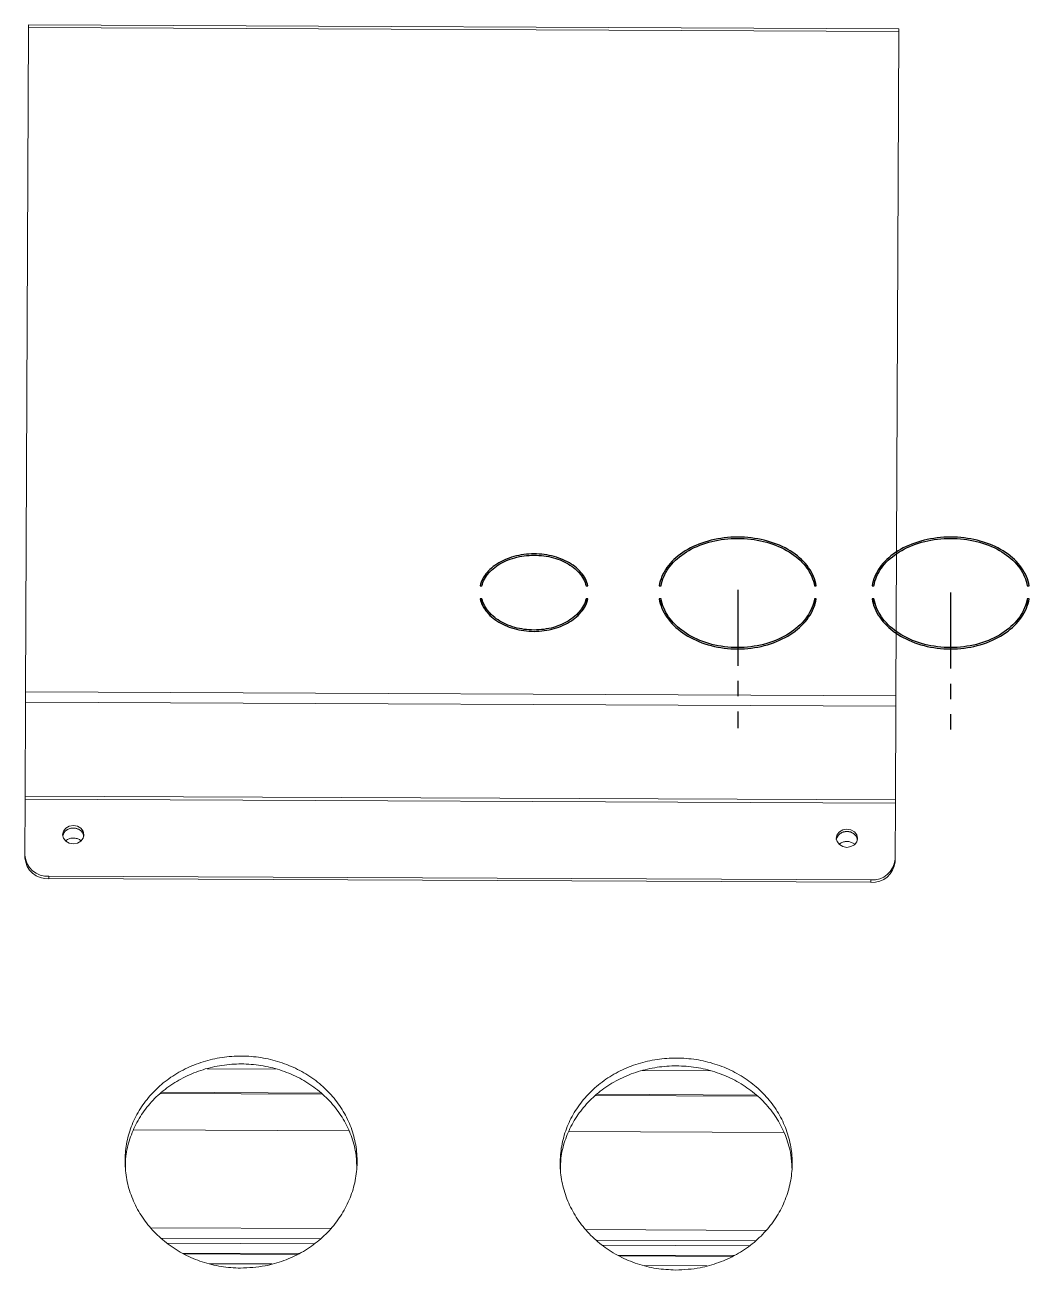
# Model space of a CAD drawing. Header units: millimetres. Extents: x -379292 to 1221486, y 92049 to 447512.
# Drawn here: x -117296.1 to -117131, y 276202.3 to 276407 of the extents above; entities that cross this region are included whole.
import ezdxf

# ---------------------------------------------------------------- set-up
doc = ezdxf.new("R2010")
doc.units = ezdxf.units.MM
doc.linetypes.add('CENTER', pattern=[2, 1.25, -0.25, 0.25, -0.25])
for name, color, linetype, lineweight in [('_Systemair', 3, 'Continuous', 30), ('_Systemair Ventilation Equipments', 7, 'Continuous', 30), ('Aironn-DEF', 7, 'Continuous', 0), ('Aironn-THF', 7, 'Continuous', 0)]:
    doc.layers.add(name, color=color, linetype=linetype, lineweight=lineweight)
doc.layers.add('AIRONN ZONLAMA', color=4, linetype='Continuous')

# ---------------------------------------------------------------- blocks, each defined once
blk = doc.blocks.new('AXC 1000 L')
at = {"layer": '_Systemair Ventilation Equipments', "color": 7, "linetype": 'Continuous'}
for p, q in [((10021.726, 3716.721), (10021.775, 3716.739)), ((10021.775, 3716.739), (10021.825, 3716.756)), ((10021.837, 3716.737), (10021.788, 3716.721)), ((10021.825, 3716.756), (10021.875, 3716.771)), ((10021.887, 3716.752), (10021.837, 3716.737)), ((10021.875, 3716.771), (10021.927, 3716.785)), ((10021.938, 3716.765), (10021.887, 3716.752)), ((10021.927, 3716.785), (10021.98, 3716.797)), ((10021.99, 3716.777), (10021.938, 3716.765)), ((10021.98, 3716.797), (10022.033, 3716.807)), ((10022.042, 3716.788), (10021.99, 3716.777)), ((10022.033, 3716.807), (10022.087, 3716.816)), ((10022.095, 3716.796), (10022.042, 3716.788)), ((10022.087, 3716.816), (10022.142, 3716.824)), ((10022.148, 3716.803), (10022.095, 3716.796)), ((10022.142, 3716.824), (10022.197, 3716.829)), ((10022.202, 3716.809), (10022.148, 3716.803)), ((10022.197, 3716.829), (10022.253, 3716.834)), ((10022.256, 3716.813), (10022.202, 3716.809)), ((10022.253, 3716.834), (10022.308, 3716.836)), ((10022.31, 3716.815), (10022.256, 3716.813)), ((10022.308, 3716.836), (10022.364, 3716.837)), ((10022.364, 3716.816), (10022.31, 3716.815)), ((10022.364, 3716.837), (10022.419, 3716.836)), ((10022.418, 3716.815), (10022.364, 3716.816)), ((10022.472, 3716.813), (10022.418, 3716.815)), ((10022.419, 3716.836), (10022.475, 3716.834)), ((10022.527, 3716.809), (10022.472, 3716.813)), ((10022.475, 3716.834), (10022.53, 3716.829)), ((10022.58, 3716.803), (10022.527, 3716.809)), ((10022.53, 3716.829), (10022.585, 3716.824)), ((10022.634, 3716.796), (10022.58, 3716.803)), ((10022.585, 3716.824), (10022.64, 3716.816)), ((10022.687, 3716.787), (10022.634, 3716.796)), ((10022.64, 3716.816), (10022.694, 3716.807)), ((10022.739, 3716.777), (10022.687, 3716.787)), ((10022.694, 3716.807), (10022.748, 3716.797)), ((10022.79, 3716.765), (10022.739, 3716.777)), ((10022.748, 3716.797), (10022.8, 3716.785)), ((10022.841, 3716.752), (10022.79, 3716.765)), ((10022.8, 3716.785), (10022.852, 3716.771)), ((10022.89, 3716.737), (10022.841, 3716.752)), ((10022.852, 3716.771), (10022.904, 3716.756)), ((10022.939, 3716.721), (10022.89, 3716.737)), ((10022.904, 3716.756), (10022.954, 3716.739)), ((10022.954, 3716.739), (10023.003, 3716.721)), ((10025.226, 3716.721), (10025.275, 3716.739)), ((10025.275, 3716.739), (10025.325, 3716.756)), ((10025.337, 3716.737), (10025.288, 3716.721)), ((10025.325, 3716.756), (10025.375, 3716.771)), ((10025.387, 3716.752), (10025.337, 3716.737)), ((10025.375, 3716.771), (10025.427, 3716.785)), ((10025.438, 3716.765), (10025.387, 3716.752)), ((10025.427, 3716.785), (10025.48, 3716.797)), ((10025.49, 3716.777), (10025.438, 3716.765)), ((10025.48, 3716.797), (10025.533, 3716.807)), ((10025.542, 3716.788), (10025.49, 3716.777)), ((10025.533, 3716.807), (10025.587, 3716.816)), ((10025.595, 3716.796), (10025.542, 3716.788)), ((10025.587, 3716.816), (10025.642, 3716.824)), ((10025.648, 3716.803), (10025.595, 3716.796)), ((10025.642, 3716.824), (10025.697, 3716.829)), ((10025.702, 3716.809), (10025.648, 3716.803)), ((10025.697, 3716.829), (10025.753, 3716.834)), ((10025.756, 3716.813), (10025.702, 3716.809)), ((10025.753, 3716.834), (10025.808, 3716.836)), ((10025.81, 3716.815), (10025.756, 3716.813)), ((10025.808, 3716.836), (10025.864, 3716.837)), ((10025.864, 3716.816), (10025.81, 3716.815)), ((10025.864, 3716.837), (10025.919, 3716.836)), ((10025.918, 3716.815), (10025.864, 3716.816)), ((10025.972, 3716.813), (10025.918, 3716.815)), ((10025.919, 3716.836), (10025.975, 3716.834)), ((10026.027, 3716.809), (10025.972, 3716.813)), ((10025.975, 3716.834), (10026.03, 3716.829)), ((10026.08, 3716.803), (10026.027, 3716.809)), ((10026.03, 3716.829), (10026.085, 3716.824)), ((10026.134, 3716.796), (10026.08, 3716.803)), ((10026.085, 3716.824), (10026.14, 3716.816)), ((10026.187, 3716.787), (10026.134, 3716.796)), ((10026.14, 3716.816), (10026.194, 3716.807)), ((10026.239, 3716.777), (10026.187, 3716.787)), ((10026.194, 3716.807), (10026.248, 3716.797)), ((10026.29, 3716.765), (10026.239, 3716.777)), ((10026.248, 3716.797), (10026.3, 3716.785)), ((10026.341, 3716.752), (10026.29, 3716.765)), ((10026.3, 3716.785), (10026.352, 3716.771)), ((10026.39, 3716.737), (10026.341, 3716.752)), ((10026.352, 3716.771), (10026.404, 3716.756)), ((10026.439, 3716.721), (10026.39, 3716.737)), ((10026.404, 3716.756), (10026.454, 3716.739)), ((10026.454, 3716.739), (10026.503, 3716.721)), ((10021.347, 3716.497), (10021.383, 3716.527)), ((10021.383, 3716.527), (10021.42, 3716.556)), ((10021.443, 3716.542), (10021.406, 3716.515)), ((10021.42, 3716.556), (10021.459, 3716.583)), ((10021.481, 3716.569), (10021.443, 3716.542)), ((10021.459, 3716.583), (10021.5, 3716.609)), ((10021.521, 3716.595), (10021.481, 3716.569)), ((10021.5, 3716.609), (10021.542, 3716.634)), ((10021.562, 3716.619), (10021.521, 3716.595)), ((10021.542, 3716.634), (10021.585, 3716.658)), ((10021.605, 3716.642), (10021.562, 3716.619)), ((10021.585, 3716.658), (10021.631, 3716.68)), ((10021.649, 3716.664), (10021.605, 3716.642)), ((10021.631, 3716.68), (10021.678, 3716.702)), ((10021.694, 3716.684), (10021.649, 3716.664)), ((10021.678, 3716.702), (10021.726, 3716.721)), ((10021.741, 3716.703), (10021.694, 3716.684)), ((10021.788, 3716.721), (10021.741, 3716.703)), ((10022.987, 3716.703), (10022.939, 3716.721)), ((10023.034, 3716.684), (10022.987, 3716.703)), ((10023.003, 3716.721), (10023.051, 3716.701)), ((10023.079, 3716.664), (10023.034, 3716.684)), ((10023.051, 3716.701), (10023.097, 3716.681)), ((10023.123, 3716.642), (10023.079, 3716.664)), ((10023.097, 3716.681), (10023.142, 3716.658)), ((10023.166, 3716.619), (10023.123, 3716.642)), ((10023.142, 3716.658), (10023.186, 3716.635)), ((10023.207, 3716.595), (10023.166, 3716.619)), ((10023.186, 3716.635), (10023.228, 3716.61)), ((10023.247, 3716.569), (10023.207, 3716.595)), ((10023.228, 3716.61), (10023.269, 3716.583)), ((10023.285, 3716.542), (10023.247, 3716.569)), ((10023.269, 3716.583), (10023.308, 3716.556)), ((10023.321, 3716.514), (10023.285, 3716.542)), ((10023.308, 3716.556), (10023.345, 3716.527)), ((10023.345, 3716.527), (10023.381, 3716.498)), ((10024.847, 3716.497), (10024.883, 3716.527)), ((10024.883, 3716.527), (10024.92, 3716.556)), ((10024.943, 3716.542), (10024.906, 3716.515)), ((10024.92, 3716.556), (10024.959, 3716.583)), ((10024.981, 3716.569), (10024.943, 3716.542)), ((10024.959, 3716.583), (10025, 3716.609)), ((10025.021, 3716.595), (10024.981, 3716.569)), ((10025, 3716.609), (10025.042, 3716.634)), ((10025.062, 3716.619), (10025.021, 3716.595)), ((10025.042, 3716.634), (10025.085, 3716.658)), ((10025.105, 3716.642), (10025.062, 3716.619)), ((10025.085, 3716.658), (10025.131, 3716.68)), ((10025.149, 3716.664), (10025.105, 3716.642)), ((10025.131, 3716.68), (10025.178, 3716.702)), ((10025.194, 3716.684), (10025.149, 3716.664)), ((10025.178, 3716.702), (10025.226, 3716.721)), ((10025.241, 3716.703), (10025.194, 3716.684)), ((10025.288, 3716.721), (10025.241, 3716.703)), ((10026.487, 3716.703), (10026.439, 3716.721)), ((10026.534, 3716.684), (10026.487, 3716.703)), ((10026.503, 3716.721), (10026.551, 3716.701)), ((10026.579, 3716.664), (10026.534, 3716.684)), ((10026.551, 3716.701), (10026.597, 3716.681)), ((10026.623, 3716.642), (10026.579, 3716.664)), ((10026.597, 3716.681), (10026.642, 3716.658)), ((10026.666, 3716.619), (10026.623, 3716.642)), ((10026.642, 3716.658), (10026.686, 3716.635)), ((10026.707, 3716.595), (10026.666, 3716.619)), ((10026.686, 3716.635), (10026.728, 3716.61)), ((10026.747, 3716.569), (10026.707, 3716.595)), ((10026.728, 3716.61), (10026.769, 3716.583)), ((10026.785, 3716.542), (10026.747, 3716.569)), ((10026.769, 3716.583), (10026.808, 3716.556)), ((10026.821, 3716.514), (10026.785, 3716.542)), ((10026.808, 3716.556), (10026.845, 3716.527)), ((10026.845, 3716.527), (10026.881, 3716.498)), ((10028.885, 3716.517), (10028.924, 3716.527)), ((10028.924, 3716.527), (10028.964, 3716.536)), ((10028.964, 3716.536), (10029.005, 3716.543)), ((10029.005, 3716.543), (10029.046, 3716.549)), ((10029.052, 3716.529), (10029.013, 3716.523)), ((10029.046, 3716.549), (10029.088, 3716.554)), ((10029.092, 3716.533), (10029.052, 3716.529)), ((10029.088, 3716.554), (10029.13, 3716.557)), ((10029.133, 3716.537), (10029.092, 3716.533)), ((10029.13, 3716.557), (10029.172, 3716.559)), ((10029.173, 3716.539), (10029.133, 3716.537)), ((10029.172, 3716.559), (10029.214, 3716.56)), ((10029.214, 3716.539), (10029.173, 3716.539)), ((10029.214, 3716.56), (10029.256, 3716.559)), ((10029.255, 3716.539), (10029.214, 3716.539)), ((10029.295, 3716.537), (10029.255, 3716.539)), ((10029.256, 3716.559), (10029.298, 3716.557)), ((10029.336, 3716.533), (10029.295, 3716.537)), ((10029.298, 3716.557), (10029.34, 3716.554)), ((10029.376, 3716.529), (10029.336, 3716.533)), ((10029.34, 3716.554), (10029.382, 3716.549)), ((10029.416, 3716.523), (10029.376, 3716.529)), ((10029.382, 3716.549), (10029.423, 3716.543)), ((10029.423, 3716.543), (10029.464, 3716.536)), ((10029.464, 3716.536), (10029.504, 3716.527)), ((10029.504, 3716.527), (10029.544, 3716.517)), ((10021.174, 3716.298), (10021.198, 3716.334)), ((10021.198, 3716.334), (10021.223, 3716.368)), ((10021.227, 3716.327), (10021.203, 3716.292)), ((10021.223, 3716.368), (10021.251, 3716.402)), ((10021.252, 3716.361), (10021.227, 3716.327)), ((10021.251, 3716.402), (10021.281, 3716.434)), ((10021.279, 3716.393), (10021.252, 3716.361)), ((10021.308, 3716.425), (10021.279, 3716.393)), ((10021.281, 3716.434), (10021.313, 3716.466)), ((10021.339, 3716.456), (10021.308, 3716.425)), ((10021.313, 3716.466), (10021.347, 3716.497)), ((10021.372, 3716.486), (10021.339, 3716.456)), ((10021.406, 3716.515), (10021.372, 3716.486)), ((10023.356, 3716.485), (10023.321, 3716.514)), ((10023.389, 3716.455), (10023.356, 3716.485)), ((10023.381, 3716.498), (10023.414, 3716.467)), ((10023.421, 3716.424), (10023.389, 3716.455)), ((10023.414, 3716.467), (10023.446, 3716.435)), ((10023.45, 3716.392), (10023.421, 3716.424)), ((10023.446, 3716.435), (10023.476, 3716.403)), ((10023.477, 3716.359), (10023.45, 3716.392)), ((10023.476, 3716.403), (10023.503, 3716.369)), ((10023.502, 3716.326), (10023.477, 3716.359)), ((10023.525, 3716.292), (10023.502, 3716.326)), ((10023.503, 3716.369), (10023.529, 3716.335)), ((10023.529, 3716.335), (10023.553, 3716.299)), ((10024.674, 3716.298), (10024.698, 3716.334)), ((10024.698, 3716.334), (10024.723, 3716.368)), ((10024.727, 3716.327), (10024.703, 3716.292)), ((10024.723, 3716.368), (10024.751, 3716.402)), ((10024.752, 3716.361), (10024.727, 3716.327)), ((10024.751, 3716.402), (10024.781, 3716.434)), ((10024.779, 3716.393), (10024.752, 3716.361)), ((10024.808, 3716.425), (10024.779, 3716.393)), ((10024.781, 3716.434), (10024.813, 3716.466)), ((10024.839, 3716.456), (10024.808, 3716.425)), ((10024.813, 3716.466), (10024.847, 3716.497)), ((10024.872, 3716.486), (10024.839, 3716.456)), ((10024.906, 3716.515), (10024.872, 3716.486)), ((10026.856, 3716.485), (10026.821, 3716.514)), ((10026.889, 3716.455), (10026.856, 3716.485)), ((10026.881, 3716.498), (10026.914, 3716.467)), ((10026.921, 3716.424), (10026.889, 3716.455)), ((10026.914, 3716.467), (10026.946, 3716.435)), ((10026.95, 3716.392), (10026.921, 3716.424)), ((10026.946, 3716.435), (10026.976, 3716.403)), ((10026.977, 3716.359), (10026.95, 3716.392)), ((10026.976, 3716.403), (10027.003, 3716.369)), ((10027.002, 3716.326), (10026.977, 3716.359)), ((10027.025, 3716.292), (10027.002, 3716.326)), ((10027.003, 3716.369), (10027.029, 3716.335)), ((10027.029, 3716.335), (10027.053, 3716.299)), ((10028.49, 3716.306), (10028.516, 3716.329)), ((10028.516, 3716.329), (10028.543, 3716.351)), ((10028.567, 3716.338), (10028.54, 3716.317)), ((10028.543, 3716.351), (10028.572, 3716.373)), ((10028.594, 3716.359), (10028.567, 3716.338)), ((10028.572, 3716.373), (10028.602, 3716.393)), ((10028.623, 3716.378), (10028.594, 3716.359)), ((10028.602, 3716.393), (10028.633, 3716.412)), ((10028.654, 3716.397), (10028.623, 3716.378)), ((10028.633, 3716.412), (10028.666, 3716.431)), ((10028.685, 3716.415), (10028.654, 3716.397)), ((10028.666, 3716.431), (10028.7, 3716.448)), ((10028.718, 3716.431), (10028.685, 3716.415)), ((10028.7, 3716.448), (10028.735, 3716.464)), ((10028.751, 3716.447), (10028.718, 3716.431)), ((10028.735, 3716.464), (10028.771, 3716.479)), ((10028.786, 3716.461), (10028.751, 3716.447)), ((10028.771, 3716.479), (10028.808, 3716.493)), ((10028.822, 3716.474), (10028.786, 3716.461)), ((10028.808, 3716.493), (10028.846, 3716.506)), ((10028.858, 3716.486), (10028.822, 3716.474)), ((10028.846, 3716.506), (10028.885, 3716.517)), ((10028.896, 3716.497), (10028.858, 3716.486)), ((10028.934, 3716.507), (10028.896, 3716.497)), ((10028.973, 3716.516), (10028.934, 3716.507)), ((10029.013, 3716.523), (10028.973, 3716.516)), ((10029.455, 3716.516), (10029.416, 3716.523)), ((10029.494, 3716.507), (10029.455, 3716.516)), ((10029.532, 3716.497), (10029.494, 3716.507)), ((10029.569, 3716.487), (10029.532, 3716.497)), ((10029.544, 3716.517), (10029.583, 3716.505)), ((10029.605, 3716.475), (10029.569, 3716.487)), ((10029.583, 3716.505), (10029.621, 3716.493)), ((10029.641, 3716.461), (10029.605, 3716.475)), ((10029.621, 3716.493), (10029.658, 3716.479)), ((10029.675, 3716.447), (10029.641, 3716.461)), ((10029.658, 3716.479), (10029.694, 3716.464)), ((10029.709, 3716.432), (10029.675, 3716.447)), ((10029.694, 3716.464), (10029.729, 3716.448)), ((10029.742, 3716.415), (10029.709, 3716.432)), ((10029.729, 3716.448), (10029.762, 3716.43)), ((10029.774, 3716.397), (10029.742, 3716.415)), ((10029.762, 3716.43), (10029.795, 3716.412)), ((10029.804, 3716.379), (10029.774, 3716.397)), ((10029.795, 3716.412), (10029.827, 3716.392)), ((10029.833, 3716.359), (10029.804, 3716.379)), ((10029.827, 3716.392), (10029.857, 3716.372)), ((10029.86, 3716.339), (10029.833, 3716.359)), ((10029.857, 3716.372), (10029.885, 3716.351)), ((10029.887, 3716.317), (10029.86, 3716.339)), ((10029.885, 3716.351), (10029.913, 3716.328)), ((10029.913, 3716.328), (10029.938, 3716.305)), ((10021.09, 3716.113), (10021.102, 3716.151)), ((10021.102, 3716.151), (10021.117, 3716.188)), ((10021.117, 3716.188), (10021.134, 3716.226)), ((10021.133, 3716.149), (10021.12, 3716.111)), ((10021.147, 3716.185), (10021.133, 3716.149)), ((10021.134, 3716.226), (10021.153, 3716.263)), ((10021.164, 3716.222), (10021.147, 3716.185)), ((10021.153, 3716.263), (10021.174, 3716.298)), ((10021.182, 3716.257), (10021.164, 3716.222)), ((10021.203, 3716.292), (10021.182, 3716.257)), ((10023.546, 3716.257), (10023.525, 3716.292)), ((10023.565, 3716.221), (10023.546, 3716.257)), ((10023.553, 3716.299), (10023.574, 3716.263)), ((10023.581, 3716.185), (10023.565, 3716.221)), ((10023.574, 3716.263), (10023.594, 3716.226)), ((10023.596, 3716.148), (10023.581, 3716.185)), ((10023.594, 3716.226), (10023.611, 3716.189)), ((10023.608, 3716.111), (10023.596, 3716.148)), ((10023.611, 3716.189), (10023.625, 3716.152)), ((10023.625, 3716.152), (10023.638, 3716.113)), ((10024.59, 3716.113), (10024.602, 3716.151)), ((10024.602, 3716.151), (10024.617, 3716.188)), ((10024.617, 3716.188), (10024.634, 3716.226)), ((10024.633, 3716.149), (10024.62, 3716.111)), ((10024.647, 3716.185), (10024.633, 3716.149)), ((10024.634, 3716.226), (10024.653, 3716.263)), ((10024.664, 3716.222), (10024.647, 3716.185)), ((10024.653, 3716.263), (10024.674, 3716.298)), ((10024.682, 3716.257), (10024.664, 3716.222)), ((10024.703, 3716.292), (10024.682, 3716.257)), ((10027.046, 3716.257), (10027.025, 3716.292)), ((10027.065, 3716.221), (10027.046, 3716.257)), ((10027.053, 3716.299), (10027.074, 3716.263)), ((10027.081, 3716.185), (10027.065, 3716.221)), ((10027.074, 3716.263), (10027.094, 3716.226)), ((10027.096, 3716.148), (10027.081, 3716.185)), ((10027.094, 3716.226), (10027.111, 3716.189)), ((10027.108, 3716.111), (10027.096, 3716.148)), ((10027.111, 3716.189), (10027.125, 3716.152)), ((10027.125, 3716.152), (10027.138, 3716.113)), ((10028.344, 3716.093), (10028.356, 3716.122)), ((10028.356, 3716.122), (10028.37, 3716.15)), ((10028.37, 3716.15), (10028.385, 3716.177)), ((10028.386, 3716.119), (10028.375, 3716.091)), ((10028.385, 3716.177), (10028.403, 3716.204)), ((10028.4, 3716.146), (10028.386, 3716.119)), ((10028.415, 3716.172), (10028.4, 3716.146)), ((10028.403, 3716.204), (10028.422, 3716.231)), ((10028.432, 3716.198), (10028.415, 3716.172)), ((10028.422, 3716.231), (10028.443, 3716.256)), ((10028.45, 3716.223), (10028.432, 3716.198)), ((10028.443, 3716.256), (10028.466, 3716.281)), ((10028.471, 3716.248), (10028.45, 3716.223)), ((10028.466, 3716.281), (10028.49, 3716.306)), ((10028.492, 3716.271), (10028.471, 3716.248)), ((10028.516, 3716.294), (10028.492, 3716.271)), ((10028.54, 3716.317), (10028.516, 3716.294)), ((10029.912, 3716.295), (10029.887, 3716.317)), ((10029.935, 3716.272), (10029.912, 3716.295)), ((10029.957, 3716.248), (10029.935, 3716.272)), ((10029.938, 3716.305), (10029.962, 3716.281)), ((10029.978, 3716.223), (10029.957, 3716.248)), ((10029.962, 3716.281), (10029.985, 3716.256)), ((10029.996, 3716.198), (10029.978, 3716.223)), ((10029.985, 3716.256), (10030.006, 3716.231)), ((10030.013, 3716.172), (10029.996, 3716.198)), ((10030.006, 3716.231), (10030.025, 3716.204)), ((10030.028, 3716.145), (10030.013, 3716.172)), ((10030.025, 3716.204), (10030.042, 3716.178)), ((10030.042, 3716.118), (10030.028, 3716.145)), ((10030.042, 3716.178), (10030.058, 3716.15)), ((10030.053, 3716.091), (10030.042, 3716.118)), ((10030.058, 3716.15), (10030.071, 3716.122)), ((10030.071, 3716.122), (10030.083, 3716.094)), ((10021.073, 3716.035), (10021.08, 3716.074)), ((10021.103, 3716.035), (10021.073, 3716.035)), ((10021.08, 3716.074), (10021.09, 3716.113)), ((10021.11, 3716.074), (10021.103, 3716.035)), ((10021.12, 3716.111), (10021.11, 3716.074)), ((10023.617, 3716.073), (10023.608, 3716.111)), ((10023.625, 3716.035), (10023.617, 3716.073)), ((10023.655, 3716.035), (10023.625, 3716.035)), ((10023.638, 3716.113), (10023.648, 3716.075)), ((10023.648, 3716.075), (10023.655, 3716.035)), ((10024.573, 3716.035), (10024.58, 3716.074)), ((10024.603, 3716.035), (10024.573, 3716.035)), ((10024.58, 3716.074), (10024.59, 3716.113)), ((10024.61, 3716.074), (10024.603, 3716.035)), ((10024.62, 3716.111), (10024.61, 3716.074)), ((10027.117, 3716.073), (10027.108, 3716.111)), ((10027.125, 3716.035), (10027.117, 3716.073)), ((10027.155, 3716.035), (10027.125, 3716.035)), ((10027.138, 3716.113), (10027.148, 3716.075)), ((10027.148, 3716.075), (10027.155, 3716.035)), ((10028.327, 3716.035), (10028.335, 3716.065)), ((10028.357, 3716.035), (10028.327, 3716.035)), ((10028.335, 3716.065), (10028.344, 3716.093)), ((10028.365, 3716.064), (10028.357, 3716.035)), ((10028.375, 3716.091), (10028.365, 3716.064)), ((10030.063, 3716.063), (10030.053, 3716.091)), ((10030.071, 3716.035), (10030.063, 3716.063)), ((10030.101, 3716.035), (10030.071, 3716.035)), ((10030.083, 3716.094), (10030.093, 3716.065)), ((10030.093, 3716.065), (10030.101, 3716.035)), ((10021.073, 3715.823), (10021.103, 3715.823)), ((10021.08, 3715.784), (10021.073, 3715.823)), ((10021.09, 3715.745), (10021.08, 3715.784)), ((10021.103, 3715.706), (10021.09, 3715.745)), ((10021.103, 3715.823), (10021.103, 3715.706)), ((10021.103, 3715.823), (10021.11, 3715.785)), ((10021.117, 3715.668), (10021.103, 3715.706)), ((10021.11, 3715.785), (10021.12, 3715.747)), ((10021.12, 3715.747), (10021.132, 3715.71)), ((10021.132, 3715.71), (10021.147, 3715.672)), ((10023.581, 3715.672), (10023.595, 3715.709)), ((10023.595, 3715.709), (10023.607, 3715.747)), ((10023.607, 3715.747), (10023.617, 3715.785)), ((10023.625, 3715.707), (10023.611, 3715.668)), ((10023.617, 3715.785), (10023.625, 3715.823)), ((10023.625, 3715.706), (10023.625, 3715.823)), ((10023.625, 3715.823), (10023.655, 3715.823)), ((10023.638, 3715.745), (10023.625, 3715.707)), ((10023.648, 3715.784), (10023.638, 3715.745)), ((10023.655, 3715.823), (10023.648, 3715.784)), ((10024.573, 3715.823), (10024.603, 3715.823)), ((10024.58, 3715.784), (10024.573, 3715.823)), ((10024.59, 3715.745), (10024.58, 3715.784)), ((10024.603, 3715.706), (10024.59, 3715.745)), ((10024.603, 3715.823), (10024.603, 3715.706)), ((10024.603, 3715.823), (10024.61, 3715.785)), ((10024.617, 3715.668), (10024.603, 3715.706)), ((10024.61, 3715.785), (10024.62, 3715.747)), ((10024.62, 3715.747), (10024.632, 3715.71)), ((10024.632, 3715.71), (10024.647, 3715.672)), ((10027.081, 3715.672), (10027.095, 3715.709)), ((10027.095, 3715.709), (10027.107, 3715.747)), ((10027.107, 3715.747), (10027.117, 3715.785)), ((10027.125, 3715.707), (10027.111, 3715.668)), ((10027.117, 3715.785), (10027.125, 3715.823)), ((10027.125, 3715.706), (10027.125, 3715.823)), ((10027.125, 3715.823), (10027.155, 3715.823)), ((10027.138, 3715.745), (10027.125, 3715.707)), ((10027.148, 3715.784), (10027.138, 3715.745)), ((10027.155, 3715.823), (10027.148, 3715.784)), ((10028.327, 3715.823), (10028.357, 3715.823)), ((10028.335, 3715.794), (10028.327, 3715.823)), ((10028.345, 3715.764), (10028.335, 3715.794)), ((10028.356, 3715.736), (10028.345, 3715.764)), ((10028.37, 3715.707), (10028.356, 3715.736)), ((10028.357, 3715.823), (10028.357, 3715.735)), ((10028.357, 3715.823), (10028.365, 3715.795)), ((10028.365, 3715.795), (10028.375, 3715.767)), ((10028.386, 3715.68), (10028.37, 3715.707)), ((10028.375, 3715.767), (10028.386, 3715.739)), ((10028.386, 3715.739), (10028.4, 3715.712)), ((10028.4, 3715.712), (10028.415, 3715.685)), ((10030.013, 3715.685), (10030.028, 3715.712)), ((10030.028, 3715.712), (10030.041, 3715.739)), ((10030.041, 3715.739), (10030.053, 3715.767)), ((10030.058, 3715.708), (10030.042, 3715.68)), ((10030.053, 3715.767), (10030.063, 3715.795)), ((10030.072, 3715.736), (10030.058, 3715.708)), ((10030.063, 3715.795), (10030.071, 3715.823)), ((10030.071, 3715.735), (10030.071, 3715.823)), ((10030.071, 3715.823), (10030.101, 3715.823)), ((10030.083, 3715.765), (10030.072, 3715.736)), ((10030.093, 3715.794), (10030.083, 3715.765)), ((10030.101, 3715.823), (10030.093, 3715.794)), ((10021.134, 3715.63), (10021.117, 3715.668)), ((10021.153, 3715.593), (10021.134, 3715.63)), ((10021.147, 3715.672), (10021.163, 3715.635)), ((10021.175, 3715.556), (10021.153, 3715.593)), ((10021.163, 3715.635), (10021.182, 3715.599)), ((10021.199, 3715.52), (10021.175, 3715.556)), ((10021.182, 3715.599), (10021.203, 3715.563)), ((10021.224, 3715.484), (10021.199, 3715.52)), ((10021.203, 3715.563), (10021.226, 3715.528)), ((10021.226, 3715.528), (10021.251, 3715.494)), ((10023.476, 3715.493), (10023.501, 3715.528)), ((10023.501, 3715.528), (10023.524, 3715.563)), ((10023.53, 3715.521), (10023.504, 3715.485)), ((10023.524, 3715.563), (10023.546, 3715.599)), ((10023.553, 3715.556), (10023.53, 3715.521)), ((10023.546, 3715.599), (10023.564, 3715.635)), ((10023.575, 3715.593), (10023.553, 3715.556)), ((10023.564, 3715.635), (10023.581, 3715.672)), ((10023.594, 3715.63), (10023.575, 3715.593)), ((10023.611, 3715.668), (10023.594, 3715.63)), ((10024.634, 3715.63), (10024.617, 3715.668)), ((10024.653, 3715.593), (10024.634, 3715.63)), ((10024.647, 3715.672), (10024.663, 3715.635)), ((10024.675, 3715.556), (10024.653, 3715.593)), ((10024.663, 3715.635), (10024.682, 3715.599)), ((10024.699, 3715.52), (10024.675, 3715.556)), ((10024.682, 3715.599), (10024.703, 3715.563)), ((10024.724, 3715.484), (10024.699, 3715.52)), ((10024.703, 3715.563), (10024.726, 3715.528)), ((10024.726, 3715.528), (10024.751, 3715.494)), ((10026.976, 3715.493), (10027.001, 3715.528)), ((10027.001, 3715.528), (10027.024, 3715.563)), ((10027.03, 3715.521), (10027.004, 3715.485)), ((10027.024, 3715.563), (10027.046, 3715.599)), ((10027.053, 3715.556), (10027.03, 3715.521)), ((10027.046, 3715.599), (10027.064, 3715.635)), ((10027.075, 3715.593), (10027.053, 3715.556)), ((10027.064, 3715.635), (10027.081, 3715.672)), ((10027.094, 3715.63), (10027.075, 3715.593)), ((10027.111, 3715.668), (10027.094, 3715.63)), ((10028.403, 3715.652), (10028.386, 3715.68)), ((10028.422, 3715.626), (10028.403, 3715.652)), ((10028.415, 3715.685), (10028.432, 3715.659)), ((10028.443, 3715.6), (10028.422, 3715.626)), ((10028.432, 3715.659), (10028.45, 3715.633)), ((10028.465, 3715.574), (10028.443, 3715.6)), ((10028.45, 3715.633), (10028.471, 3715.608)), ((10028.489, 3715.55), (10028.465, 3715.574)), ((10028.471, 3715.608), (10028.493, 3715.584)), ((10028.515, 3715.526), (10028.489, 3715.55)), ((10028.493, 3715.584), (10028.516, 3715.56)), ((10028.542, 3715.504), (10028.515, 3715.526)), ((10028.516, 3715.56), (10028.541, 3715.537)), ((10028.541, 3715.537), (10028.568, 3715.515)), ((10028.57, 3715.482), (10028.542, 3715.504)), ((10028.568, 3715.515), (10028.595, 3715.494)), ((10029.834, 3715.495), (10029.861, 3715.516)), ((10029.885, 3715.503), (10029.856, 3715.481)), ((10029.861, 3715.516), (10029.888, 3715.538)), ((10029.912, 3715.526), (10029.885, 3715.503)), ((10029.888, 3715.538), (10029.912, 3715.561)), ((10029.912, 3715.561), (10029.936, 3715.584)), ((10029.938, 3715.55), (10029.912, 3715.526)), ((10029.936, 3715.584), (10029.957, 3715.608)), ((10029.963, 3715.575), (10029.938, 3715.55)), ((10029.957, 3715.608), (10029.977, 3715.633)), ((10029.985, 3715.6), (10029.963, 3715.575)), ((10029.977, 3715.633), (10029.996, 3715.659)), ((10030.006, 3715.626), (10029.985, 3715.6)), ((10029.996, 3715.659), (10030.013, 3715.685)), ((10030.025, 3715.653), (10030.006, 3715.626)), ((10030.042, 3715.68), (10030.025, 3715.653)), ((10021.252, 3715.45), (10021.224, 3715.484)), ((10021.251, 3715.494), (10021.278, 3715.461)), ((10021.282, 3715.416), (10021.252, 3715.45)), ((10021.278, 3715.461), (10021.307, 3715.428)), ((10021.313, 3715.384), (10021.282, 3715.416)), ((10021.307, 3715.428), (10021.339, 3715.396)), ((10021.347, 3715.352), (10021.313, 3715.384)), ((10021.339, 3715.396), (10021.372, 3715.365)), ((10021.382, 3715.322), (10021.347, 3715.352)), ((10021.372, 3715.365), (10021.407, 3715.334)), ((10021.42, 3715.292), (10021.382, 3715.322)), ((10021.407, 3715.334), (10021.443, 3715.306)), ((10021.443, 3715.306), (10021.481, 3715.278)), ((10023.247, 3715.278), (10023.285, 3715.306)), ((10023.285, 3715.306), (10023.322, 3715.335)), ((10023.345, 3715.321), (10023.308, 3715.292)), ((10023.322, 3715.335), (10023.356, 3715.364)), ((10023.381, 3715.352), (10023.345, 3715.321)), ((10023.356, 3715.364), (10023.389, 3715.395)), ((10023.415, 3715.384), (10023.381, 3715.352)), ((10023.389, 3715.395), (10023.42, 3715.427)), ((10023.447, 3715.417), (10023.415, 3715.384)), ((10023.42, 3715.427), (10023.449, 3715.459)), ((10023.477, 3715.451), (10023.447, 3715.417)), ((10023.449, 3715.459), (10023.476, 3715.493)), ((10023.504, 3715.485), (10023.477, 3715.451)), ((10024.752, 3715.45), (10024.724, 3715.484)), ((10024.751, 3715.494), (10024.778, 3715.461)), ((10024.782, 3715.416), (10024.752, 3715.45)), ((10024.778, 3715.461), (10024.807, 3715.428)), ((10024.813, 3715.384), (10024.782, 3715.416)), ((10024.807, 3715.428), (10024.839, 3715.396)), ((10024.847, 3715.352), (10024.813, 3715.384)), ((10024.839, 3715.396), (10024.872, 3715.365)), ((10024.882, 3715.322), (10024.847, 3715.352)), ((10024.872, 3715.365), (10024.907, 3715.334)), ((10024.92, 3715.292), (10024.882, 3715.322)), ((10024.907, 3715.334), (10024.943, 3715.306)), ((10024.943, 3715.306), (10024.981, 3715.278)), ((10026.747, 3715.278), (10026.785, 3715.306)), ((10026.785, 3715.306), (10026.822, 3715.335)), ((10026.845, 3715.321), (10026.808, 3715.292)), ((10026.822, 3715.335), (10026.856, 3715.364)), ((10026.881, 3715.352), (10026.845, 3715.321)), ((10026.856, 3715.364), (10026.889, 3715.395)), ((10026.915, 3715.384), (10026.881, 3715.352)), ((10026.889, 3715.395), (10026.92, 3715.427)), ((10026.947, 3715.417), (10026.915, 3715.384)), ((10026.92, 3715.427), (10026.949, 3715.459)), ((10026.977, 3715.451), (10026.947, 3715.417)), ((10026.949, 3715.459), (10026.976, 3715.493)), ((10027.004, 3715.485), (10026.977, 3715.451)), ((10028.6, 3715.461), (10028.57, 3715.482)), ((10028.595, 3715.494), (10028.624, 3715.474)), ((10028.632, 3715.441), (10028.6, 3715.461)), ((10028.624, 3715.474), (10028.654, 3715.455)), ((10028.665, 3715.422), (10028.632, 3715.441)), ((10028.654, 3715.455), (10028.686, 3715.437)), ((10028.698, 3715.404), (10028.665, 3715.422)), ((10028.686, 3715.437), (10028.719, 3715.42)), ((10028.733, 3715.387), (10028.698, 3715.404)), ((10028.719, 3715.42), (10028.752, 3715.404)), ((10028.769, 3715.372), (10028.733, 3715.387)), ((10028.752, 3715.404), (10028.787, 3715.389)), ((10028.806, 3715.358), (10028.769, 3715.372)), ((10028.787, 3715.389), (10028.823, 3715.376)), ((10028.845, 3715.344), (10028.806, 3715.358)), ((10028.823, 3715.376), (10028.859, 3715.363)), ((10028.884, 3715.333), (10028.845, 3715.344)), ((10028.859, 3715.363), (10028.896, 3715.352)), ((10028.923, 3715.322), (10028.884, 3715.333)), ((10028.896, 3715.352), (10028.934, 3715.342)), ((10028.964, 3715.313), (10028.923, 3715.322)), ((10028.934, 3715.342), (10028.973, 3715.333)), ((10029.005, 3715.305), (10028.964, 3715.313)), ((10028.973, 3715.333), (10029.012, 3715.326)), ((10029.046, 3715.299), (10029.005, 3715.305)), ((10029.012, 3715.326), (10029.052, 3715.32)), ((10029.087, 3715.294), (10029.046, 3715.299)), ((10029.052, 3715.32), (10029.092, 3715.315)), ((10029.092, 3715.315), (10029.133, 3715.312)), ((10029.133, 3715.312), (10029.173, 3715.31)), ((10029.173, 3715.31), (10029.214, 3715.309)), ((10029.214, 3715.309), (10029.255, 3715.31)), ((10029.255, 3715.31), (10029.295, 3715.312)), ((10029.295, 3715.312), (10029.336, 3715.315)), ((10029.336, 3715.315), (10029.376, 3715.32)), ((10029.382, 3715.299), (10029.34, 3715.294)), ((10029.376, 3715.32), (10029.415, 3715.326)), ((10029.423, 3715.305), (10029.382, 3715.299)), ((10029.415, 3715.326), (10029.455, 3715.333)), ((10029.464, 3715.313), (10029.423, 3715.305)), ((10029.455, 3715.333), (10029.493, 3715.342)), ((10029.504, 3715.322), (10029.464, 3715.313)), ((10029.493, 3715.342), (10029.532, 3715.352)), ((10029.543, 3715.332), (10029.504, 3715.322)), ((10029.532, 3715.352), (10029.569, 3715.364)), ((10029.582, 3715.344), (10029.543, 3715.332)), ((10029.569, 3715.364), (10029.606, 3715.376)), ((10029.62, 3715.357), (10029.582, 3715.344)), ((10029.606, 3715.376), (10029.642, 3715.39)), ((10029.657, 3715.371), (10029.62, 3715.357)), ((10029.642, 3715.39), (10029.677, 3715.405)), ((10029.693, 3715.387), (10029.657, 3715.371)), ((10029.677, 3715.405), (10029.71, 3715.421)), ((10029.728, 3715.403), (10029.693, 3715.387)), ((10029.71, 3715.421), (10029.743, 3715.438)), ((10029.762, 3715.421), (10029.728, 3715.403)), ((10029.743, 3715.438), (10029.774, 3715.456)), ((10029.795, 3715.44), (10029.762, 3715.421)), ((10029.774, 3715.456), (10029.805, 3715.475)), ((10029.826, 3715.46), (10029.795, 3715.44)), ((10029.805, 3715.475), (10029.834, 3715.495)), ((10029.856, 3715.481), (10029.826, 3715.46)), ((10021.459, 3715.263), (10021.42, 3715.292)), ((10021.5, 3715.236), (10021.459, 3715.263)), ((10021.481, 3715.278), (10021.521, 3715.251)), ((10021.542, 3715.21), (10021.5, 3715.236)), ((10021.521, 3715.251), (10021.562, 3715.226)), ((10021.586, 3715.185), (10021.542, 3715.21)), ((10021.562, 3715.226), (10021.605, 3715.202)), ((10021.631, 3715.162), (10021.586, 3715.185)), ((10021.605, 3715.202), (10021.649, 3715.179)), ((10021.677, 3715.14), (10021.631, 3715.162)), ((10021.649, 3715.179), (10021.695, 3715.158)), ((10021.725, 3715.12), (10021.677, 3715.14)), ((10021.695, 3715.158), (10021.742, 3715.138)), ((10021.774, 3715.101), (10021.725, 3715.12)), ((10021.742, 3715.138), (10021.789, 3715.12)), ((10021.824, 3715.083), (10021.774, 3715.101)), ((10021.789, 3715.12), (10021.838, 3715.103)), ((10021.838, 3715.103), (10021.888, 3715.087)), ((10022.841, 3715.087), (10022.891, 3715.103)), ((10022.891, 3715.103), (10022.94, 3715.12)), ((10022.953, 3715.1), (10022.903, 3715.083)), ((10022.94, 3715.12), (10022.988, 3715.139)), ((10023.002, 3715.119), (10022.953, 3715.1)), ((10022.988, 3715.139), (10023.034, 3715.158)), ((10023.05, 3715.14), (10023.002, 3715.119)), ((10023.034, 3715.158), (10023.079, 3715.18)), ((10023.097, 3715.162), (10023.05, 3715.14)), ((10023.079, 3715.18), (10023.123, 3715.202)), ((10023.142, 3715.185), (10023.097, 3715.162)), ((10023.123, 3715.202), (10023.166, 3715.226)), ((10023.186, 3715.21), (10023.142, 3715.185)), ((10023.166, 3715.226), (10023.207, 3715.251)), ((10023.228, 3715.236), (10023.186, 3715.21)), ((10023.207, 3715.251), (10023.247, 3715.278)), ((10023.269, 3715.263), (10023.228, 3715.236)), ((10023.308, 3715.292), (10023.269, 3715.263)), ((10024.959, 3715.263), (10024.92, 3715.292)), ((10025, 3715.236), (10024.959, 3715.263)), ((10024.981, 3715.278), (10025.021, 3715.251)), ((10025.042, 3715.21), (10025, 3715.236)), ((10025.021, 3715.251), (10025.062, 3715.226)), ((10025.086, 3715.185), (10025.042, 3715.21)), ((10025.062, 3715.226), (10025.105, 3715.202)), ((10025.131, 3715.162), (10025.086, 3715.185)), ((10025.105, 3715.202), (10025.149, 3715.179)), ((10025.177, 3715.14), (10025.131, 3715.162)), ((10025.149, 3715.179), (10025.195, 3715.158)), ((10025.225, 3715.12), (10025.177, 3715.14)), ((10025.195, 3715.158), (10025.242, 3715.138)), ((10025.274, 3715.101), (10025.225, 3715.12)), ((10025.242, 3715.138), (10025.289, 3715.12)), ((10025.324, 3715.083), (10025.274, 3715.101)), ((10025.289, 3715.12), (10025.338, 3715.103)), ((10025.338, 3715.103), (10025.388, 3715.087)), ((10026.341, 3715.087), (10026.391, 3715.103)), ((10026.391, 3715.103), (10026.44, 3715.12)), ((10026.453, 3715.1), (10026.403, 3715.083)), ((10026.44, 3715.12), (10026.488, 3715.139)), ((10026.502, 3715.119), (10026.453, 3715.1)), ((10026.488, 3715.139), (10026.534, 3715.158)), ((10026.55, 3715.14), (10026.502, 3715.119)), ((10026.534, 3715.158), (10026.579, 3715.18)), ((10026.597, 3715.162), (10026.55, 3715.14)), ((10026.579, 3715.18), (10026.623, 3715.202)), ((10026.642, 3715.185), (10026.597, 3715.162)), ((10026.623, 3715.202), (10026.666, 3715.226)), ((10026.686, 3715.21), (10026.642, 3715.185)), ((10026.666, 3715.226), (10026.707, 3715.251)), ((10026.728, 3715.236), (10026.686, 3715.21)), ((10026.707, 3715.251), (10026.747, 3715.278)), ((10026.769, 3715.263), (10026.728, 3715.236)), ((10026.808, 3715.292), (10026.769, 3715.263)), ((10029.129, 3715.29), (10029.087, 3715.294)), ((10029.171, 3715.288), (10029.129, 3715.29)), ((10029.214, 3715.287), (10029.171, 3715.288)), ((10029.256, 3715.288), (10029.214, 3715.287)), ((10029.298, 3715.29), (10029.256, 3715.288)), ((10029.34, 3715.294), (10029.298, 3715.29)), ((10021.875, 3715.067), (10021.824, 3715.083)), ((10021.927, 3715.053), (10021.875, 3715.067)), ((10021.888, 3715.087), (10021.938, 3715.073)), ((10021.98, 3715.04), (10021.927, 3715.053)), ((10021.938, 3715.073), (10021.99, 3715.061)), ((10022.033, 3715.029), (10021.98, 3715.04)), ((10021.99, 3715.061), (10022.042, 3715.05)), ((10022.087, 3715.02), (10022.033, 3715.029)), ((10022.042, 3715.05), (10022.095, 3715.041)), ((10022.142, 3715.012), (10022.087, 3715.02)), ((10022.095, 3715.041), (10022.148, 3715.033)), ((10022.197, 3715.006), (10022.142, 3715.012)), ((10022.148, 3715.033), (10022.202, 3715.028)), ((10022.253, 3715.002), (10022.197, 3715.006)), ((10022.202, 3715.028), (10022.256, 3715.023)), ((10022.308, 3714.999), (10022.253, 3715.002)), ((10022.256, 3715.023), (10022.31, 3715.021)), ((10022.364, 3714.998), (10022.308, 3714.999)), ((10022.31, 3715.021), (10022.364, 3715.02)), ((10022.364, 3715.02), (10022.418, 3715.021)), ((10022.419, 3714.999), (10022.364, 3714.998)), ((10022.418, 3715.021), (10022.472, 3715.023)), ((10022.475, 3715.002), (10022.419, 3714.999)), ((10022.472, 3715.023), (10022.526, 3715.028)), ((10022.53, 3715.006), (10022.475, 3715.002)), ((10022.526, 3715.028), (10022.58, 3715.034)), ((10022.585, 3715.012), (10022.53, 3715.006)), ((10022.58, 3715.034), (10022.634, 3715.041)), ((10022.64, 3715.02), (10022.585, 3715.012)), ((10022.634, 3715.041), (10022.687, 3715.05)), ((10022.694, 3715.029), (10022.64, 3715.02)), ((10022.687, 3715.05), (10022.739, 3715.061)), ((10022.748, 3715.04), (10022.694, 3715.029)), ((10022.739, 3715.061), (10022.79, 3715.073)), ((10022.8, 3715.053), (10022.748, 3715.04)), ((10022.79, 3715.073), (10022.841, 3715.087)), ((10022.852, 3715.067), (10022.8, 3715.053)), ((10022.903, 3715.083), (10022.852, 3715.067)), ((10025.375, 3715.067), (10025.324, 3715.083)), ((10025.427, 3715.053), (10025.375, 3715.067)), ((10025.388, 3715.087), (10025.438, 3715.073)), ((10025.48, 3715.04), (10025.427, 3715.053)), ((10025.438, 3715.073), (10025.49, 3715.061)), ((10025.533, 3715.029), (10025.48, 3715.04)), ((10025.49, 3715.061), (10025.542, 3715.05)), ((10025.587, 3715.02), (10025.533, 3715.029)), ((10025.542, 3715.05), (10025.595, 3715.041)), ((10025.642, 3715.012), (10025.587, 3715.02)), ((10025.595, 3715.041), (10025.648, 3715.033)), ((10025.697, 3715.006), (10025.642, 3715.012)), ((10025.648, 3715.033), (10025.702, 3715.028)), ((10025.753, 3715.002), (10025.697, 3715.006)), ((10025.702, 3715.028), (10025.756, 3715.023)), ((10025.808, 3714.999), (10025.753, 3715.002)), ((10025.756, 3715.023), (10025.81, 3715.021)), ((10025.864, 3714.998), (10025.808, 3714.999)), ((10025.81, 3715.021), (10025.864, 3715.02)), ((10025.864, 3715.02), (10025.918, 3715.021)), ((10025.919, 3714.999), (10025.864, 3714.998)), ((10025.918, 3715.021), (10025.972, 3715.023)), ((10025.975, 3715.002), (10025.919, 3714.999)), ((10025.972, 3715.023), (10026.026, 3715.028)), ((10026.03, 3715.006), (10025.975, 3715.002)), ((10026.026, 3715.028), (10026.08, 3715.034)), ((10026.085, 3715.012), (10026.03, 3715.006)), ((10026.08, 3715.034), (10026.134, 3715.041)), ((10026.14, 3715.02), (10026.085, 3715.012)), ((10026.134, 3715.041), (10026.187, 3715.05)), ((10026.194, 3715.029), (10026.14, 3715.02)), ((10026.187, 3715.05), (10026.239, 3715.061)), ((10026.248, 3715.04), (10026.194, 3715.029)), ((10026.239, 3715.061), (10026.29, 3715.073)), ((10026.3, 3715.053), (10026.248, 3715.04)), ((10026.29, 3715.073), (10026.341, 3715.087)), ((10026.352, 3715.067), (10026.3, 3715.053)), ((10026.403, 3715.083), (10026.352, 3715.067))]:
    blk.add_line(p, q, dxfattribs=at)
at = {"layer": '_Systemair Ventilation Equipments', "color": 2, "linetype": 'CENTER'}
for p, q in [((10022.364, 3715.924), (10022.364, 3713.676)), ((10025.864, 3715.971), (10025.864, 3713.694))]:
    blk.add_line(p, q, dxfattribs=at)
blk = doc.blocks.new('wdsdfgf')
at = {"layer": '_Systemair Ventilation Equipments', "xscale": 10, "yscale": 10, "zscale": 10}
blk.add_blockref('AXC 1000 L', (-1170.87, -21481.39), dxfattribs=at)
blk = doc.blocks.new('OtoParkBodrumKatMimari')
at = {"layer": '_Systemair', "color": 7, "xscale": -1}
blk.add_blockref('wdsdfgf', (228263.66, 159817.03), dxfattribs=at)
blk = doc.blocks.new('TF1000-2')
at = {"layer": 'Aironn-THF', "color": 3, "linetype": 'Continuous', "lineweight": 15}
for p, q in [((19536.517, 4359.059), (19536.512, 4344.749)), ((19536.517, 4359.059), (19536.56, 4359.059)), ((19536.555, 4344.749), (19536.56, 4359.059)), ((19547.485, 4359.055), (19536.56, 4359.059)), ((19547.48, 4344.745), (19547.485, 4359.055)), ((19547.485, 4359.055), (19547.653, 4359.055)), ((19547.648, 4344.745), (19547.653, 4359.055)), ((19549.196, 4359.055), (19547.653, 4359.055)), ((19549.191, 4344.745), (19549.196, 4359.055)), ((19549.196, 4359.055), (19549.247, 4359.055)), ((19549.242, 4344.744), (19549.247, 4359.055)), ((19550.17, 4359.054), (19549.247, 4359.055)), ((19550.211, 4359.054), (19550.17, 4359.054)), ((19550.507, 4345.142), (19550.512, 4358.657)), ((19550.552, 4358.657), (19550.512, 4358.657)), ((19550.547, 4345.142), (19550.552, 4358.657)), ((19554.673, 4357.243), (19554.672, 4353.708)), ((19556.283, 4356.959), (19556.282, 4353.996)), ((19554.056, 4354.165), (19554.057, 4356.785)), ((19554.077, 4356.806), (19554.076, 4354.139)), ((19556.453, 4356.783), (19556.452, 4354.168)), ((19556.538, 4356.679), (19556.537, 4354.266)), ((19556.697, 4356.434), (19556.697, 4354.515)), ((19556.711, 4356.404), (19556.71, 4354.537)), ((19553.664, 4354.91), (19553.664, 4356.032)), ((19556.87, 4355.985), (19556.869, 4354.965)), ((19554.671, 4350.088), (19554.669, 4346.553)), ((19556.28, 4349.804), (19556.279, 4346.841)), ((19554.053, 4347.01), (19554.054, 4349.63)), ((19554.074, 4349.651), (19554.073, 4346.984)), ((19556.45, 4349.628), (19556.449, 4347.013)), ((19556.536, 4349.524), (19556.535, 4347.111)), ((19556.695, 4349.279), (19556.694, 4347.36)), ((19556.708, 4349.249), (19556.708, 4347.382)), ((19553.661, 4347.755), (19553.662, 4348.877)), ((19556.867, 4348.83), (19556.867, 4347.81)), ((19550.547, 4345.142), (19550.507, 4345.142)), ((19536.555, 4344.749), (19536.512, 4344.749)), ((19536.555, 4344.749), (19547.48, 4344.745)), ((19547.648, 4344.745), (19547.48, 4344.745)), ((19547.648, 4344.745), (19549.191, 4344.745)), ((19549.242, 4344.744), (19549.191, 4344.745)), ((19549.242, 4344.744), (19550.165, 4344.744)), ((19550.206, 4344.744), (19550.165, 4344.744))]:
    blk.add_line(p, q, dxfattribs=at)
at = {"layer": 'Aironn-THF', "color": 3, "linetype": 'Continuous', "lineweight": 15, "flags": 128}
for points in [[(19549.678, 4358.259), (19549.69, 4358.192), (19549.722, 4358.136), (19549.771, 4358.098), (19549.829, 4358.084), (19549.886, 4358.098), (19549.935, 4358.136), (19549.967, 4358.192), (19549.979, 4358.259), (19549.967, 4358.326), (19549.935, 4358.383), (19549.886, 4358.421), (19549.829, 4358.434), (19549.771, 4358.421), (19549.722, 4358.383), (19549.69, 4358.326), (19549.678, 4358.259)], [(19549.674, 4345.539), (19549.685, 4345.472), (19549.718, 4345.416), (19549.767, 4345.378), (19549.824, 4345.364), (19549.882, 4345.378), (19549.93, 4345.416), (19549.963, 4345.472), (19549.974, 4345.539), (19549.963, 4345.606), (19549.93, 4345.663), (19549.882, 4345.701), (19549.824, 4345.714), (19549.767, 4345.701), (19549.718, 4345.663), (19549.685, 4345.606), (19549.674, 4345.539)]]:
    blk.add_lwpolyline(points, dxfattribs=at)
at = {"layer": 'Aironn-THF', "color": 3, "linetype": 'Continuous', "lineweight": 15}
for centre, radius, start, end in [((19550.14, 4358.683), 0.373, 355.9681, 85.3076), ((19550.181, 4358.683), 0.373, 355.9681, 85.3076), ((19549.886, 4358.27), 0.167, 102.7176, 183.5473), ((19549.886, 4358.249), 0.167, 176.4117, 257.2414), ((19549.881, 4345.55), 0.167, 102.7176, 183.5473), ((19549.881, 4345.529), 0.167, 176.4117, 257.2414), ((19550.135, 4345.116), 0.373, 274.6515, 3.9909), ((19550.176, 4345.116), 0.373, 274.6515, 3.9909)]:
    blk.add_arc(centre, radius, start, end, dxfattribs=at)
for points, knots in [([(19549.843, 4358.43), (19549.83, 4358.426), (19549.8, 4358.419), (19549.761, 4358.384), (19549.731, 4358.336), (19549.717, 4358.278), (19549.721, 4358.218), (19549.741, 4358.163), (19549.775, 4358.12), (19549.813, 4358.093), (19549.839, 4358.09), (19549.848, 4358.089)], [0, 0, 0, 0, 0.097038, 0.216709, 0.336381, 0.456053, 0.575724, 0.695395, 0.815067, 0.934739, 1, 1, 1, 1]), ([(19549.93, 4358.386), (19549.929, 4358.385), (19549.914, 4358.372), (19549.895, 4358.335), (19549.88, 4358.278), (19549.884, 4358.219), (19549.901, 4358.167), (19549.922, 4358.144), (19549.931, 4358.134)], [0, 0, 0, 0, 0.022634, 0.229756, 0.436878, 0.643999, 0.851119, 1, 1, 1, 1]), ([(19556.94, 4355.474), (19556.935, 4355.367), (19556.925, 4355.153), (19556.848, 4354.84), (19556.725, 4354.546), (19556.559, 4354.277), (19556.353, 4354.043), (19556.115, 4353.849), (19555.85, 4353.702), (19555.567, 4353.604), (19555.274, 4353.561), (19554.98, 4353.571), (19554.692, 4353.635), (19554.418, 4353.751), (19554.167, 4353.917), (19553.945, 4354.126), (19553.759, 4354.374), (19553.612, 4354.653), (19553.511, 4354.956), (19553.455, 4355.273), (19553.45, 4355.596), (19553.492, 4355.915), (19553.582, 4356.222), (19553.717, 4356.507), (19553.894, 4356.763), (19554.108, 4356.984), (19554.352, 4357.16), (19554.621, 4357.29), (19554.906, 4357.368), (19555.2, 4357.392), (19555.494, 4357.361), (19555.78, 4357.278), (19556.049, 4357.142), (19556.296, 4356.961), (19556.51, 4356.736), (19556.687, 4356.476), (19556.82, 4356.187), (19556.919, 4355.852), (19556.933, 4355.609), (19556.94, 4355.474)], [0, 0, 0, 0, 0.026834, 0.053669, 0.080502, 0.107336, 0.134182, 0.161028, 0.187882, 0.214736, 0.241577, 0.268418, 0.295244, 0.322071, 0.348905, 0.375739, 0.40259, 0.429442, 0.456293, 0.483145, 0.509979, 0.536814, 0.56364, 0.590467, 0.617307, 0.644147, 0.671001, 0.697855, 0.724702, 0.751548, 0.778378, 0.805207, 0.832037, 0.858866, 0.885712, 0.912559, 0.939413, 0.966267, 1, 1, 1, 1]), ([(19555.311, 4353.573), (19555.244, 4353.573), (19555.079, 4353.573), (19554.821, 4353.637), (19554.548, 4353.751), (19554.297, 4353.917), (19554.075, 4354.126), (19553.888, 4354.374), (19553.742, 4354.653), (19553.64, 4354.956), (19553.585, 4355.273), (19553.579, 4355.595), (19553.621, 4355.915), (19553.712, 4356.221), (19553.847, 4356.507), (19554.024, 4356.763), (19554.237, 4356.984), (19554.482, 4357.161), (19554.75, 4357.289), (19555.012, 4357.365), (19555.183, 4357.373), (19555.257, 4357.377)], [0, 0, 0, 0, 0.037211, 0.091412, 0.145613, 0.199828, 0.254044, 0.308295, 0.362545, 0.416797, 0.471048, 0.525265, 0.579482, 0.633682, 0.687883, 0.742111, 0.79634, 0.850597, 0.904853, 0.959094, 1, 1, 1, 1]), ([(19556.938, 4348.319), (19556.933, 4348.212), (19556.923, 4347.998), (19556.845, 4347.685), (19556.723, 4347.391), (19556.556, 4347.122), (19556.351, 4346.888), (19556.112, 4346.694), (19555.848, 4346.547), (19555.565, 4346.449), (19555.272, 4346.406), (19554.977, 4346.416), (19554.689, 4346.48), (19554.416, 4346.596), (19554.165, 4346.762), (19553.943, 4346.971), (19553.756, 4347.219), (19553.61, 4347.498), (19553.508, 4347.801), (19553.453, 4348.118), (19553.447, 4348.44), (19553.489, 4348.76), (19553.58, 4349.067), (19553.715, 4349.352), (19553.892, 4349.608), (19554.105, 4349.829), (19554.35, 4350.005), (19554.618, 4350.135), (19554.903, 4350.212), (19555.197, 4350.237), (19555.491, 4350.206), (19555.777, 4350.123), (19556.047, 4349.987), (19556.293, 4349.806), (19556.507, 4349.581), (19556.685, 4349.321), (19556.818, 4349.032), (19556.917, 4348.697), (19556.93, 4348.454), (19556.938, 4348.319)], [0, 0, 0, 0, 0.0268342, 0.0536685, 0.0805022, 0.1073359, 0.1341819, 0.1610278, 0.187882, 0.2147361, 0.2415769, 0.2684177, 0.2952445, 0.3220713, 0.3489053, 0.3757393, 0.4025904, 0.4294415, 0.4562931, 0.4831445, 0.509979, 0.5368135, 0.5636401, 0.5904668, 0.617307, 0.6441472, 0.6710013, 0.6978552, 0.7247018, 0.7515483, 0.7783777, 0.8052072, 0.8320366, 0.858866, 0.8857125, 0.9125589, 0.939413, 0.966267, 1, 1, 1, 1]), ([(19555.309, 4346.418), (19555.241, 4346.418), (19555.076, 4346.418), (19554.819, 4346.482), (19554.545, 4346.596), (19554.294, 4346.762), (19554.072, 4346.971), (19553.886, 4347.219), (19553.739, 4347.498), (19553.638, 4347.8), (19553.582, 4348.118), (19553.577, 4348.44), (19553.619, 4348.76), (19553.709, 4349.066), (19553.844, 4349.352), (19554.021, 4349.608), (19554.234, 4349.829), (19554.479, 4350.006), (19554.747, 4350.134), (19555.009, 4350.21), (19555.181, 4350.218), (19555.255, 4350.222)], [0, 0, 0, 0, 0.037211, 0.091412, 0.145613, 0.199828, 0.254044, 0.308295, 0.362545, 0.416797, 0.471048, 0.525265, 0.579482, 0.633682, 0.687883, 0.742111, 0.79634, 0.850597, 0.904853, 0.959094, 1, 1, 1, 1]), ([(19549.838, 4345.71), (19549.825, 4345.706), (19549.795, 4345.699), (19549.756, 4345.664), (19549.727, 4345.616), (19549.713, 4345.558), (19549.716, 4345.498), (19549.736, 4345.443), (19549.771, 4345.4), (19549.809, 4345.373), (19549.835, 4345.37), (19549.844, 4345.369)], [0, 0, 0, 0, 0.0970378, 0.2167091, 0.336381, 0.4560529, 0.5757242, 0.6953952, 0.8150667, 0.9347387, 1, 1, 1, 1]), ([(19549.926, 4345.666), (19549.924, 4345.665), (19549.909, 4345.652), (19549.891, 4345.615), (19549.876, 4345.558), (19549.88, 4345.499), (19549.896, 4345.447), (19549.917, 4345.424), (19549.926, 4345.414)], [0, 0, 0, 0, 0.022634, 0.229756, 0.436878, 0.643999, 0.851119, 1, 1, 1, 1])]:
    blk.add_open_spline(points, degree=3, knots=knots, dxfattribs=at)
blk = doc.blocks.new('jhjhl')
at = {"layer": 'Aironn-DEF', "color": 0}
blk.add_blockref('TF1000-2', (16001.908, 8863.365), dxfattribs=at)

msp = doc.modelspace()

# ---------------------------------------------------------------- block references
at = {"color": 8}
msp.add_blockref('OtoParkBodrumKatMimari', (-246354.82, 100818.76), dxfattribs=at)

# ---------------------------------------------------------------- next in the draw order: block references
at = {"layer": 'AIRONN ZONLAMA', "color": 0, "xscale": 9.999999999999979, "yscale": 9.999999999999979, "zscale": 9.999999999999979, "rotation": 269.763231806499}
msp.add_blockref('jhjhl', (-247906.97, 632333.96), dxfattribs=at)

doc.saveas('drawing.dxf')
